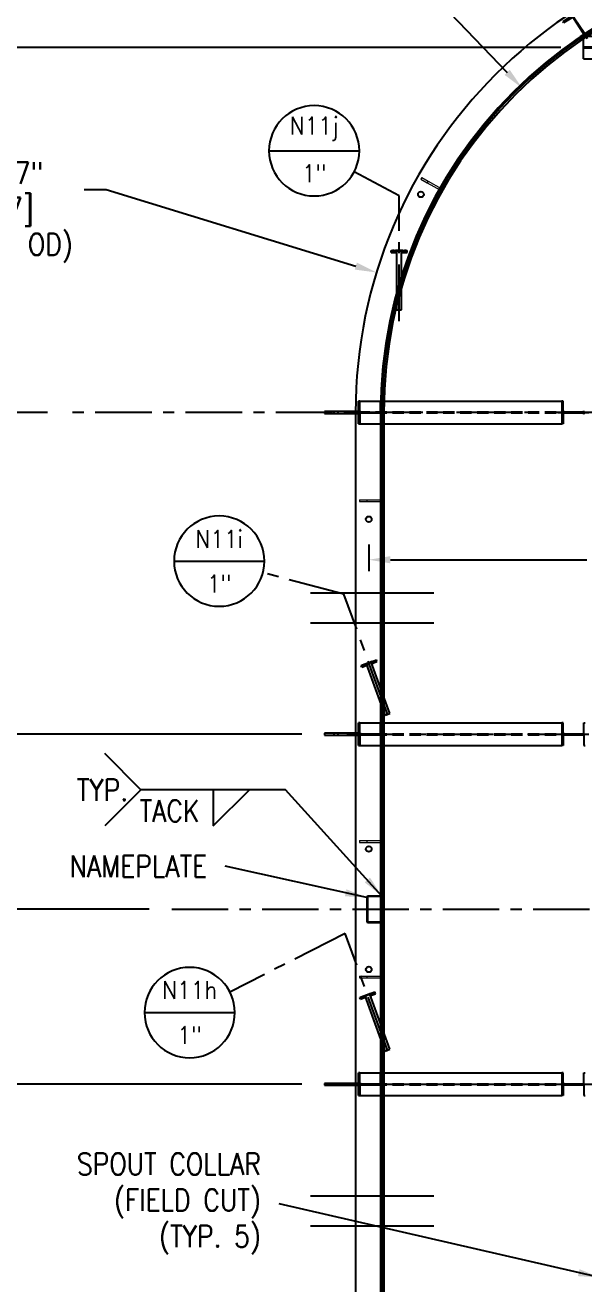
# Model space of a CAD drawing. Extents: x -1889 to 1550, y -1971 to 1122.
# Drawn here: x 158.1 to 306.5, y 437.8 to 772.2 of the extents above; entities that cross this region are included whole.
import ezdxf
from ezdxf.enums import TextEntityAlignment as Align

# ---------------------------------------------------------------- set-up
doc = ezdxf.new("R2010")
doc.units = 0
doc.header["$LTSCALE"] = 12
doc.header["$MEASUREMENT"] = 0
doc.header["$PDMODE"] = 33
doc.header["$PDSIZE"] = -0.5
doc.linetypes.add('CENTER', pattern=[2, 1.25, -0.25, 0.25, -0.25])
doc.linetypes.add('HIDDEN', pattern=[0.375, 0.25, -0.125])
doc.layers.get('0').update_dxf_attribs({"linetype": 'CONTINUOUS'})
doc.layers.get('Defpoints').update_dxf_attribs({"linetype": 'CONTINUOUS'})
for name, color, linetype in [('1 PIPE', 7, 'CONTINUOUS'), ('1-150-RFSO', 14, 'CONTINUOUS'), ('6X20', 3, 'CONTINUOUS'), ('CENTER', 6, 'CENTER'), ('COVER', 3, 'CONTINUOUS'), ('DIM', 1, 'CONTINUOUS'), ('NAMEPLATE', 1, 'CONTINUOUS'), ('ROOF', 140, 'CONTINUOUS'), ('SHELL', 40, 'CONTINUOUS'), ('TEXT', 4, 'CONTINUOUS')]:
    doc.layers.add(name, color=color, linetype=linetype)
doc.layers.add('AM_7', color=142, linetype='CENTER', lineweight=25)
doc.layers.add('Equipment-AM_0', color=7, linetype='CONTINUOUS', lineweight=50)
doc.styles.add('ROMANS', font='ROMANS.shx', dxfattribs={"width": 0.85, "height": 5.76})
doc.styles.get("Standard").update_dxf_attribs({"font": 'sanss___.ttf'})
doc.dimstyles.get("Standard").update_dxf_attribs({"dimtxt": 0.18, "dimasz": 0.18, "dimexe": 0.18, "dimexo": 0.0625, "dimgap": 0.09, "dimtad": 0, "dimtih": 1, "dimtoh": 1, "dimdec": 4, "dimzin": 0, "dimdsep": 46, "dimtxsty": 'Standard', "dimcen": 0.09, "dimadec": 0, "dimazin": 0, "dimtfac": 1, "dimtdec": 4, "dimtofl": 0, "dimtmove": 0, "dimatfit": 3, "dimfxl": 1, "dimtolj": 1, "dimtzin": 0, "dimarcsym": 0})

# ---------------------------------------------------------------- blocks, each defined once
blk = doc.blocks.new('A$C1b871768')
at = {"layer": '6X20'}
for p, q in [((-5.88, 3), (-6.25, 3)), ((-6.25, 3), (-6.25, -3)), ((-5.88, 0.44), (-5.88, 3)), ((-5.5, 0.12), (-0.75, 0.12)), ((-0.38, 3), (0, 3)), ((-0.38, 0.44), (-0.38, 3)), ((0, 3), (0, -3)), ((-5.88, -3), (-6.25, -3)), ((-5.88, -0.44), (-5.88, -3)), ((-5.5, -0.12), (-0.75, -0.12)), ((-0.38, -0.44), (-0.38, -3)), ((-0.38, -3), (0, -3))]:
    blk.add_line(p, q, dxfattribs=at)
for points in [[(-5.5, 0.12, -0.083285), (-5.65, 0.15, -0.09084), (-5.77, 0.22, -0.104065), (-5.85, 0.32, -0.115836), (-5.88, 0.44, -0.115836)], [(-0.75, 0.12, 0.083285), (-0.6, 0.15, 0.09084), (-0.48, 0.22, 0.104065), (-0.4, 0.32, 0.115836), (-0.38, 0.44, 0.115836)], [(-5.5, -0.12, 0.083285), (-5.65, -0.15, 0.09084), (-5.77, -0.22, 0.104065), (-5.85, -0.32, 0.115836), (-5.88, -0.44, 0.115836)], [(-0.75, -0.12, -0.083285), (-0.6, -0.15, -0.09084), (-0.48, -0.22, -0.104065), (-0.4, -0.32, -0.115836), (-0.38, -0.44, -0.115836)]]:
    blk.add_lwpolyline(points, format="xyb", dxfattribs=at)
at = {"layer": 'CENTER'}
blk.add_line((-7.24, 0), (0.99, 0), dxfattribs=at)
blk = doc.blocks.new('A$C85d14db1')
at = {"layer": 'Equipment-AM_0', "lineweight": 18}
for p, q in [((-109.44, 194.44), (-109.69, 194)), ((-109.69, 194), (-107.95, 193.01)), ((-109.44, 194.44), (-107.71, 193.45)), ((-107.71, 193.45), (-107.95, 193.01)), ((-107.95, 193.01), (-104.48, 191.03)), ((-107.71, 193.45), (-104.23, 191.47)), ((-104.35, 191.25), (-104.48, 191.03)), ((-126, 108.82), (-126, 108.32)), ((-126, 108.82), (-124, 108.82)), ((-126, 108.32), (-124, 108.32)), ((-124, 108.82), (-124, 108.32)), ((-124, 108.82), (-120, 108.82)), ((-124, 108.32), (-120, 108.32)), ((-126, 18.25), (-126, 17.75)), ((-126, 18.25), (-124, 18.25)), ((-126, 17.75), (-124, 17.75)), ((-124, 18.25), (-124, 17.75)), ((-124, 18.25), (-120, 18.25)), ((-124, 17.75), (-120, 17.75)), ((-126, -17.75), (-126, -18.25)), ((-126, -17.75), (-124, -17.75)), ((-126, -18.25), (-124, -18.25)), ((-124, -17.75), (-124, -18.25)), ((-124, -17.75), (-120, -17.75)), ((-124, -18.25), (-120, -18.25))]:
    blk.add_line(p, q, dxfattribs=at)
blk = doc.blocks.new('Nozzle Callout')
blk.add_line((0.25, 0), (-0.25, 0))
blk.add_circle((0, 0), 0.25)
at = {"style": 'ROMANS', "width": 0.9}
for tag, p in [('NZ-ID', (0, 0.125)), ('NZ-SZ', (0, -0.125))]:
    blk.add_attdef(tag, text='', height=0.0975, dxfattribs=at).set_placement(p, align=Align.MIDDLE)
blk = doc.blocks.new('*D183')
at = {"layer": 'Defpoints', "color": 0, "transparency": 16777216}
for p in [(372.86, 796.33), (-4.78, 278.33), (372.86, 278.33)]:
    blk.add_point(p, dxfattribs=at)
at = {"layer": 'DIM', "color": 0, "lineweight": -2, "transparency": 16777216}
for p, q in [((366.86, 796.33), (-7.78, 796.33)), ((-4.78, 790.57), (-4.78, 582.84)), ((-4.78, 284.09), (-4.78, 552.67)), ((366.86, 278.33), (-7.78, 278.33))]:
    blk.add_line(p, q, dxfattribs=at)
at = {"layer": 'DIM', "color": 0, "transparency": 16777216}
for points in [[(-5.74, 790.57), (-3.82, 790.57), (-4.78, 796.33)], [(-5.74, 284.09), (-3.82, 284.09), (-4.78, 278.33)]]:
    blk.add_solid(points, dxfattribs=at)
at = {"layer": 'DIM', "color": 0, "transparency": 16777216, "char_height": 5.76, "attachment_point": 5, "style": 'ROMANS'}
for s, insert in [('\\A1;43\'-2"', (-4.78, 572.15)), ('\\A1;[518]\\P(BOTTOM)', (-4.78, 557.06))]:
    blk.add_mtext(s, dxfattribs=dict(at, insert=insert))
blk = doc.blocks.new('*D184')
at = {"layer": 'Defpoints', "color": 0, "transparency": 16777216}
for p in [(372.86, 788.83), (27.27, 285.83), (372.86, 285.83)]:
    blk.add_point(p, dxfattribs=at)
at = {"layer": 'DIM', "color": 0, "lineweight": -2, "transparency": 16777216}
for p, q in [((366.86, 788.83), (24.27, 788.83)), ((27.27, 783.07), (27.27, 515.14)), ((27.27, 291.59), (27.27, 484.96)), ((366.86, 285.83), (24.27, 285.83))]:
    blk.add_line(p, q, dxfattribs=at)
at = {"layer": 'DIM', "color": 0, "transparency": 16777216}
for points in [[(26.31, 783.07), (28.23, 783.07), (27.27, 788.83)], [(26.31, 291.59), (28.23, 291.59), (27.27, 285.83)]]:
    blk.add_solid(points, dxfattribs=at)
at = {"layer": 'DIM', "color": 0, "transparency": 16777216, "char_height": 5.76, "attachment_point": 5, "style": 'ROMANS'}
for s, insert in [('\\A1;41\'-11"', (27.27, 504.44)), ('\\A1;[503]\\P(SHELL INSIDE)', (27.27, 489.35))]:
    blk.add_mtext(s, dxfattribs=dict(at, insert=insert))
blk = doc.blocks.new('*D186')
at = {"layer": 'Defpoints', "color": 0, "transparency": 16777216}
for p in [(197.03, 537.33), (123.07, 490.83), (237.61, 490.83)]:
    blk.add_point(p, dxfattribs=at)
at = {"layer": 'DIM', "color": 0, "lineweight": -2, "transparency": 16777216}
for p, q in [((191.03, 537.33), (120.07, 537.33)), ((123.07, 531.57), (123.07, 527.11)), ((123.07, 496.59), (123.07, 501.05)), ((231.61, 490.83), (120.07, 490.83))]:
    blk.add_line(p, q, dxfattribs=at)
at = {"layer": 'DIM', "color": 0, "transparency": 16777216}
for points in [[(122.11, 531.57), (124.03, 531.57), (123.07, 537.33)], [(122.11, 496.59), (124.03, 496.59), (123.07, 490.83)]]:
    blk.add_solid(points, dxfattribs=at)
at = {"layer": 'DIM', "color": 0, "transparency": 16777216, "char_height": 5.76, "attachment_point": 5, "style": 'ROMANS'}
for s, insert in [('\\A1;3\'-10{\\H1x;\\S1/2;}"', (123.07, 521.76)), ('\\A1;[46 1/2]', (123.07, 508.73))]:
    blk.add_mtext(s, dxfattribs=dict(at, insert=insert))
blk = doc.blocks.new('*D187')
at = {"layer": 'Defpoints', "color": 0, "transparency": 16777216}
for p in [(123.07, 583.83), (237.61, 583.83), (197.03, 537.33)]:
    blk.add_point(p, dxfattribs=at)
at = {"layer": 'DIM', "color": 0, "lineweight": -2, "transparency": 16777216}
for p, q in [((231.61, 583.83), (120.07, 583.83)), ((123.07, 578.07), (123.07, 573.61)), ((123.07, 543.09), (123.07, 547.55)), ((191.03, 537.33), (120.07, 537.33))]:
    blk.add_line(p, q, dxfattribs=at)
at = {"layer": 'DIM', "color": 0, "transparency": 16777216}
for points in [[(122.11, 578.07), (124.03, 578.07), (123.07, 583.83)], [(122.11, 543.09), (124.03, 543.09), (123.07, 537.33)]]:
    blk.add_solid(points, dxfattribs=at)
at = {"layer": 'DIM', "color": 0, "transparency": 16777216, "char_height": 5.76, "attachment_point": 5, "style": 'ROMANS'}
for s, insert in [('\\A1;3\'-10{\\H1x;\\S1/2;}"', (123.07, 568.26)), ('\\A1;[46 1/2]', (123.07, 555.23))]:
    blk.add_mtext(s, dxfattribs=dict(at, insert=insert))
blk = doc.blocks.new('*D188')
at = {"layer": 'Defpoints', "color": 0, "transparency": 16777216}
for p in [(92.77, 669.33), (170.01, 669.33), (197.03, 537.33)]:
    blk.add_point(p, dxfattribs=at)
at = {"layer": 'DIM', "color": 0, "lineweight": -2, "transparency": 16777216}
for p, q in [((164.01, 669.33), (89.77, 669.33)), ((92.77, 663.57), (92.77, 613.07)), ((92.77, 543.09), (92.77, 593.6)), ((191.03, 537.33), (89.77, 537.33))]:
    blk.add_line(p, q, dxfattribs=at)
at = {"layer": 'DIM', "color": 0, "transparency": 16777216}
for points in [[(91.81, 663.57), (93.73, 663.57), (92.77, 669.33)], [(91.81, 543.09), (93.73, 543.09), (92.77, 537.33)]]:
    blk.add_solid(points, dxfattribs=at)
at = {"layer": 'DIM', "color": 0, "transparency": 16777216, "char_height": 5.76, "attachment_point": 5, "style": 'ROMANS'}
for s, insert in [('\\A1;11\'-0"', (92.77, 607.72)), ('\\A1;[132]', (92.77, 597.98))]:
    blk.add_mtext(s, dxfattribs=dict(at, insert=insert))
blk = doc.blocks.new('*D189')
at = {"layer": 'Defpoints', "color": 0, "transparency": 16777216}
for p in [(197.03, 537.33), (92.77, 405.33), (170.01, 405.33)]:
    blk.add_point(p, dxfattribs=at)
at = {"layer": 'DIM', "color": 0, "lineweight": -2, "transparency": 16777216}
for p, q in [((191.03, 537.33), (89.77, 537.33)), ((92.77, 531.57), (92.77, 481.07)), ((92.77, 411.09), (92.77, 461.6)), ((164.01, 405.33), (89.77, 405.33))]:
    blk.add_line(p, q, dxfattribs=at)
at = {"layer": 'DIM', "color": 0, "transparency": 16777216}
for points in [[(91.81, 531.57), (93.73, 531.57), (92.77, 537.33)], [(91.81, 411.09), (93.73, 411.09), (92.77, 405.33)]]:
    blk.add_solid(points, dxfattribs=at)
at = {"layer": 'DIM', "color": 0, "transparency": 16777216, "char_height": 5.76, "attachment_point": 5, "style": 'ROMANS'}
for s, insert in [('\\A1;11\'-0"', (92.77, 475.72)), ('\\A1;[132]', (92.77, 465.98))]:
    blk.add_mtext(s, dxfattribs=dict(at, insert=insert))
blk = doc.blocks.new('*D190')
at = {"layer": 'Defpoints', "color": 0, "transparency": 16777216}
for p in [(65.21, 766.33), (306.36, 766.33), (197.03, 537.33)]:
    blk.add_point(p, dxfattribs=at)
at = {"layer": 'DIM', "color": 0, "lineweight": -2, "transparency": 16777216}
for p, q in [((300.36, 766.33), (62.21, 766.33)), ((65.21, 760.57), (65.21, 661.57)), ((65.21, 543.09), (65.21, 642.1)), ((191.03, 537.33), (62.21, 537.33))]:
    blk.add_line(p, q, dxfattribs=at)
at = {"layer": 'DIM', "color": 0, "transparency": 16777216}
for points in [[(64.25, 760.57), (66.17, 760.57), (65.21, 766.33)], [(64.25, 543.09), (66.17, 543.09), (65.21, 537.33)]]:
    blk.add_solid(points, dxfattribs=at)
at = {"layer": 'DIM', "color": 0, "transparency": 16777216, "char_height": 5.76, "attachment_point": 5, "style": 'ROMANS'}
for s, insert in [('\\A1;19\'-1"', (65.21, 656.22)), ('\\A1;[229]', (65.21, 646.48))]:
    blk.add_mtext(s, dxfattribs=dict(at, insert=insert))
blk = doc.blocks.new('*D191')
at = {"layer": 'Defpoints', "color": 0, "transparency": 16777216}
for p in [(197.03, 537.33), (65.21, 308.33), (306.36, 308.33)]:
    blk.add_point(p, dxfattribs=at)
at = {"layer": 'DIM', "color": 0, "lineweight": -2, "transparency": 16777216}
for p, q in [((191.03, 537.33), (62.21, 537.33)), ((65.21, 531.57), (65.21, 432.57)), ((65.21, 314.09), (65.21, 413.1)), ((300.36, 308.33), (62.21, 308.33))]:
    blk.add_line(p, q, dxfattribs=at)
at = {"layer": 'DIM', "color": 0, "transparency": 16777216}
for points in [[(64.25, 531.57), (66.17, 531.57), (65.21, 537.33)], [(64.25, 314.09), (66.17, 314.09), (65.21, 308.33)]]:
    blk.add_solid(points, dxfattribs=at)
at = {"layer": 'DIM', "color": 0, "transparency": 16777216, "char_height": 5.76, "attachment_point": 5, "style": 'ROMANS'}
for s, insert in [('\\A1;19\'-1"', (65.21, 427.22)), ('\\A1;[229]', (65.21, 417.48))]:
    blk.add_mtext(s, dxfattribs=dict(at, insert=insert))
blk = doc.blocks.new('*D196')
at = {"layer": 'Defpoints', "color": 0, "transparency": 16777216}
for p in [(290.1, 755.54), (372.86, 669.33)]:
    blk.add_point(p, dxfattribs=at)
at = {"layer": 'DIM', "color": 0, "lineweight": -2, "transparency": 16777216}
for p, q in [((228.86, 813.34), (234.62, 813.34)), ((234.62, 813.34), (286.11, 759.7))]:
    blk.add_line(p, q, dxfattribs=at)
at = {"layer": 'DIM', "color": 0, "transparency": 16777216}
blk.add_solid([(286.81, 760.36), (285.42, 759.03), (290.1, 755.54)], dxfattribs=at)
at = {"layer": 'DIM', "color": 0, "transparency": 16777216, "char_height": 5.76, "attachment_point": 5, "style": 'ROMANS'}
for s, insert in [('\\A1;IR9\'-11{\\H1x;\\S1/2;}"', (206.57, 821.02)), ('\\A1;[R119 1/2]', (206.57, 807.99))]:
    blk.add_mtext(s, dxfattribs=dict(at, insert=insert))
blk = doc.blocks.new('*D197')
at = {"layer": 'Defpoints', "color": 0, "transparency": 16777216}
for p in [(251.42, 706.52), (372.86, 669.33)]:
    blk.add_point(p, dxfattribs=at)
at = {"layer": 'DIM', "color": 0, "lineweight": -2, "transparency": 16777216}
for p, q in [((173.8, 728.53), (179.56, 728.53)), ((179.56, 728.53), (245.92, 708.21))]:
    blk.add_line(p, q, dxfattribs=at)
at = {"layer": 'DIM', "color": 0, "transparency": 16777216}
blk.add_solid([(246.2, 709.13), (245.64, 707.29), (251.42, 706.52)], dxfattribs=at)
at = {"layer": 'DIM', "color": 0, "transparency": 16777216, "char_height": 5.76, "attachment_point": 5, "style": 'ROMANS'}
for s, insert in [('\\A1;R10\'-7"', (148.95, 732.92)), ('\\A1;[R127]\\P(BOTTOM OD)', (148.95, 717.83))]:
    blk.add_mtext(s, dxfattribs=dict(at, insert=insert))
blk = doc.blocks.new('*D198')
at = {"layer": 'Defpoints', "color": 0, "transparency": 16777216}
for p in [(372.86, 669.33), (249.36, 640.21), (249.36, 630.2)]:
    blk.add_point(p, dxfattribs=at)
at = {"layer": 'DIM', "color": 0, "lineweight": -2, "transparency": 16777216}
for p, q in [((372.86, 663.33), (372.86, 627.2)), ((249.36, 634.21), (249.36, 627.2)), ((255.12, 630.2), (307.29, 630.2)), ((367.1, 630.2), (352.8, 630.2))]:
    blk.add_line(p, q, dxfattribs=at)
at = {"layer": 'DIM', "color": 0, "transparency": 16777216}
for points in [[(255.12, 631.16), (255.12, 629.24), (249.36, 630.2)], [(367.1, 631.16), (367.1, 629.24), (372.86, 630.2)]]:
    blk.add_solid(points, dxfattribs=at)
at = {"layer": 'DIM', "color": 0, "transparency": 16777216, "insert": (330.04, 630.2), "char_height": 5.76, "attachment_point": 5, "style": 'ROMANS'}
blk.add_mtext('\\A1;10\'-3{\\H1x;\\S1/2;}"\\P [123 1/2]\\P(TYP.)', dxfattribs=at)
blk = doc.blocks.new('*D200')
at = {"layer": 'Defpoints', "color": 0, "transparency": 16777216}
for p in [(556.98, 702.64, -0.01), (170.01, 669.33), (575.7, 669.33), (434.32, 662.25, -0.01), (405.68, 658.54)]:
    blk.add_point(p, dxfattribs=at)
at = {"layer": 'DIM', "color": 0, "lineweight": -2, "transparency": 16777216}
blk.add_line((428.62, 660.38), (404.26, 652.36), dxfattribs=at)
for start, end in [(167.1226, 173.5613), (204.663, 211.1017)]:
    blk.add_arc((455.82, 669.33), 51.28, start, end, dxfattribs=at)
at = {"layer": 'DIM', "color": 0, "transparency": 16777216}
for points in [[(405.81, 675.03), (403.9, 675.14), (404.53, 669.33)], [(408.32, 647.58), (410.1, 648.28), (407.11, 653.29)]]:
    blk.add_solid(points, dxfattribs=at)
at = {"layer": 'DIM', "color": 0, "transparency": 16777216, "insert": (405.03, 662.18), "char_height": 5.76, "attachment_point": 5, "style": 'ROMANS'}
blk.add_mtext('\\A1;18°', dxfattribs=at)
blk = doc.blocks.new('A$C9004e70c')
at = {"layer": 'Defpoints'}
for p, q in [((138.96, 87.1), (106.2, 87.1)), ((-138.96, 84.11), (-106.2, 84.11)), ((138.96, 79.1), (106.2, 79.1)), ((-138.96, 76.11), (-106.2, 76.11)), ((-138.96, -76.1), (-106.2, -76.1)), ((138.96, -82.1), (106.2, -82.1)), ((-138.96, -84.1), (-106.2, -84.1)), ((138.96, -86.1), (106.2, -86.1))]:
    blk.add_line(p, q, dxfattribs=at)

msp = doc.modelspace()

# ---------------------------------------------------------------- linework, layer by layer
at = {"layer": '1 PIPE'}
for p, q in [((256.77991, 696.60243), (256.77991, 712.2939)), ((256.77991, 712.2939), (258.09491, 712.2939)), ((258.09491, 696.60243), (258.09491, 712.2939)), ((256.77991, 696.60243), (258.09491, 696.60243)), ((248.7765, 602.57864), (250.0122, 603.02839)), ((253.74208, 588.93583), (248.7765, 602.57864)), ((254.97777, 589.38559), (250.0122, 603.02839)), ((253.74208, 588.93583), (254.97777, 589.38559)), ((248.39374, 514.36525), (249.62944, 514.81501)), ((253.74208, 499.67081), (248.39374, 514.36525)), ((254.97777, 500.12057), (249.62944, 514.81501)), ((253.74208, 499.67081), (254.97777, 500.12057))]:
    msp.add_line(p, q, dxfattribs=at)
at = {"layer": '1-150-RFSO'}
for p, q in [((255.31241, 712.3564), (256.43741, 712.3564)), ((255.31241, 711.8564), (255.31241, 712.3564)), ((255.56241, 712.3564), (255.56241, 711.8564)), ((256.18741, 712.3564), (256.18741, 711.8564)), ((256.43741, 712.4189), (258.43741, 712.4189)), ((256.43741, 712.3564), (256.43741, 712.4189)), ((256.75741, 712.4189), (256.75741, 711.7939)), ((258.11741, 712.4189), (258.11741, 711.7939)), ((258.43741, 712.3564), (258.43741, 712.4189)), ((258.43741, 712.3564), (259.56241, 712.3564)), ((258.68741, 712.3564), (258.68741, 711.8564)), ((259.31241, 712.3564), (259.31241, 711.8564)), ((259.56241, 711.8564), (259.56241, 712.3564)), ((255.31241, 711.8564), (256.46866, 711.8564)), ((256.46866, 711.7939), (256.46866, 711.8564)), ((256.46866, 711.7939), (256.77991, 711.7939)), ((258.09491, 711.7939), (258.40616, 711.7939)), ((258.40616, 711.7939), (258.40616, 711.8564)), ((258.40616, 711.8564), (259.56241, 711.8564)), ((247.37613, 602.13545), (248.43328, 602.52022)), ((247.54714, 601.66561), (247.37613, 602.13545)), ((247.54714, 601.66561), (248.63366, 602.06107)), ((247.61105, 602.22096), (247.78206, 601.75111)), ((248.19836, 602.43472), (248.36937, 601.96487)), ((248.41191, 602.57896), (250.29129, 603.263)), ((248.43328, 602.52022), (248.41191, 602.57896)), ((248.65503, 602.00234), (248.63366, 602.06107)), ((248.65503, 602.00234), (248.94751, 602.10879)), ((248.71261, 602.6884), (248.92637, 602.10109)), ((249.99059, 603.15355), (250.20435, 602.56624)), ((250.18321, 602.55855), (250.47569, 602.665)), ((250.31267, 603.20427), (250.29129, 603.263)), ((250.31267, 603.20427), (251.36982, 603.58904)), ((250.45431, 602.72373), (251.54083, 603.11919)), ((250.47569, 602.665), (250.45431, 602.72373)), ((250.54759, 603.28977), (250.7186, 602.81992)), ((251.1349, 603.50353), (251.30591, 603.03369)), ((251.54083, 603.11919), (251.36982, 603.58904)), ((248.02914, 514.36557), (249.90853, 515.04961)), ((249.9299, 514.99088), (249.90853, 515.04961)), ((249.9299, 514.99088), (250.98706, 515.37565)), ((250.16483, 515.07639), (250.33584, 514.60654)), ((250.75214, 515.29015), (250.92315, 514.8203)), ((251.15807, 514.90581), (250.98706, 515.37565)), ((246.99336, 513.92207), (248.05052, 514.30684)), ((247.16437, 513.45222), (246.99336, 513.92207)), ((247.16437, 513.45222), (248.25089, 513.84768)), ((247.22829, 514.00757), (247.3993, 513.53773)), ((247.8156, 514.22134), (247.98661, 513.75149)), ((248.05052, 514.30684), (248.02914, 514.36557)), ((248.27227, 513.78895), (248.25089, 513.84768)), ((248.27227, 513.78895), (248.56475, 513.89541)), ((248.32984, 514.47502), (248.54361, 513.88771)), ((249.60783, 514.94017), (249.82159, 514.35286)), ((249.80045, 514.34516), (250.09293, 514.45162)), ((250.07155, 514.51035), (251.15807, 514.90581)), ((250.09293, 514.45162), (250.07155, 514.51035))]:
    msp.add_line(p, q, dxfattribs=at)
at = {"layer": '6X20'}
for p, q in [((306.35731, 769.33221), (443.50432, 769.33221)), ((306.35731, 763.33221), (443.50432, 763.33221)), ((246.65731, 672.33221), (300.60731, 672.33221)), ((246.65731, 666.33221), (246.65731, 672.33221)), ((300.98231, 672.33221), (300.60731, 672.33221)), ((300.60731, 672.33221), (300.60731, 666.33221)), ((300.98231, 669.76971), (300.98231, 672.33221)), ((300.98231, 668.89471), (300.98231, 666.33221)), ((301.35731, 669.45721), (306.10731, 669.45721)), ((301.35731, 669.20721), (306.10731, 669.20721)), ((246.65731, 666.33221), (300.60731, 666.33221)), ((300.98231, 666.33221), (300.60731, 666.33221)), ((246.65731, 586.83221), (300.60731, 586.83221)), ((246.65731, 580.83221), (246.65731, 586.83221)), ((300.98231, 586.83221), (300.60731, 586.83221)), ((300.60731, 586.83221), (300.60731, 580.83221)), ((300.98231, 584.26971), (300.98231, 586.83221)), ((306.48231, 586.83221), (306.85731, 586.83221)), ((306.48231, 584.26971), (306.48231, 586.83221)), ((300.98231, 583.39471), (300.98231, 580.83221)), ((301.35731, 583.95721), (306.10731, 583.95721)), ((301.35731, 583.70721), (306.10731, 583.70721)), ((306.48231, 583.39471), (306.48231, 580.83221)), ((246.65731, 580.83221), (300.60731, 580.83221)), ((300.98231, 580.83221), (300.60731, 580.83221)), ((306.48231, 580.83221), (306.85731, 580.83221)), ((246.65731, 493.83221), (300.60731, 493.83221)), ((246.65731, 487.83221), (246.65731, 493.83221)), ((246.65731, 487.83221), (246.65731, 493.83221)), ((300.98231, 493.83221), (300.60731, 493.83221)), ((300.60731, 493.83221), (300.60731, 487.83221)), ((300.98231, 491.26971), (300.98231, 493.83221)), ((306.48231, 493.83221), (306.85731, 493.83221)), ((306.48231, 491.26971), (306.48231, 493.83221)), ((300.98231, 490.39471), (300.98231, 487.83221)), ((301.35731, 490.95721), (306.10731, 490.95721)), ((301.35731, 490.70721), (306.10731, 490.70721)), ((306.48231, 490.39471), (306.48231, 487.83221)), ((246.65731, 487.83221), (300.60731, 487.83221)), ((300.98231, 487.83221), (300.60731, 487.83221)), ((306.48231, 487.83221), (306.85731, 487.83221))]:
    msp.add_line(p, q, dxfattribs=at)
at = {"layer": '6X20', "linetype": 'HIDDEN'}
for p, q in [((306.35731, 766.45721), (443.50432, 766.45721)), ((306.35731, 766.20721), (443.50432, 766.20721)), ((246.65731, 669.45721), (300.60731, 669.45721)), ((246.65731, 669.20721), (300.60731, 669.20721)), ((246.65731, 583.95721), (300.60731, 583.95721)), ((246.65731, 583.70721), (300.60731, 583.70721)), ((246.65731, 490.95721), (300.60731, 490.95721)), ((246.65731, 490.70721), (300.60731, 490.70721))]:
    msp.add_line(p, q, dxfattribs=at)
at = {"layer": '6X20'}
for points in [[(301.35731, 669.45721, -0.083284913), (301.21087, 669.48177, -0.090840062), (301.09214, 669.54874, -0.104065287), (301.00969, 669.65309, -0.115836433), (300.98231, 669.76971, -0.115836433)], [(301.35731, 669.20721, 0.083284913), (301.21087, 669.18265, 0.090840062), (301.09214, 669.11568, 0.104065287), (301.00969, 669.01132, 0.115836433), (300.98231, 668.89471, 0.115836433)], [(306.10731, 669.45721, 0.083284913), (306.25374, 669.48177, 0.090840062), (306.37247, 669.54874, 0.104065287), (306.45492, 669.65309, 0.115836433), (306.48231, 669.76971, 0.115836433)], [(306.10731, 669.20721, -0.083284913), (306.25374, 669.18265, -0.090840062), (306.37247, 669.11568, -0.104065287), (306.45492, 669.01132, -0.115836433), (306.48231, 668.89471, -0.115836433)], [(301.35731, 583.95721, -0.083284913), (301.21087, 583.98177, -0.090840062), (301.09214, 584.04874, -0.104065287), (301.00969, 584.15309, -0.115836433), (300.98231, 584.26971, -0.115836433)], [(301.35731, 583.70721, 0.083284913), (301.21087, 583.68265, 0.090840062), (301.09214, 583.61568, 0.104065287), (301.00969, 583.51132, 0.115836433), (300.98231, 583.39471, 0.115836433)], [(306.10731, 583.95721, 0.083284913), (306.25374, 583.98177, 0.090840062), (306.37247, 584.04874, 0.104065287), (306.45492, 584.15309, 0.115836433), (306.48231, 584.26971, 0.115836433)], [(306.10731, 583.70721, -0.083284913), (306.25374, 583.68265, -0.090840062), (306.37247, 583.61568, -0.104065287), (306.45492, 583.51132, -0.115836433), (306.48231, 583.39471, -0.115836433)], [(301.35731, 490.95721, -0.083284913), (301.21087, 490.98177, -0.090840062), (301.09214, 491.04874, -0.104065287), (301.00969, 491.15309, -0.115836433), (300.98231, 491.26971, -0.115836433)], [(301.35731, 490.70721, 0.083284913), (301.21087, 490.68265, 0.090840062), (301.09214, 490.61568, 0.104065287), (301.00969, 490.51132, 0.115836433), (300.98231, 490.39471, 0.115836433)], [(306.10731, 490.95721, 0.083284913), (306.25374, 490.98177, 0.090840062), (306.37247, 491.04874, 0.104065287), (306.45492, 491.15309, 0.115836433), (306.48231, 491.26971, 0.115836433)], [(306.10731, 490.70721, -0.083284913), (306.25374, 490.68265, -0.090840062), (306.37247, 490.61568, -0.104065287), (306.45492, 490.51132, -0.115836433), (306.48231, 490.39471, -0.115836433)]]:
    msp.add_lwpolyline(points, format="xyb", dxfattribs=at)
at = {"layer": 'AM_7'}
for p, q in [((243.48916, 583.83221), (500.05731, 583.83221)), ((243.48916, 490.83221), (348.85731, 490.83221)), ((243.48916, 490.83221), (500.05731, 490.83221)), ((253.35731, 490.83221), (500.05731, 490.83221))]:
    msp.add_line(p, q, dxfattribs=at)
at = {"layer": 'CENTER'}
for p, q in [((257.43741, 726.91629), (245.46268, 733.24223)), ((257.43741, 693.61974), (257.43741, 726.91629)), ((255.87491, 712.6044), (255.87491, 711.60839)), ((258.99991, 712.6044), (258.99991, 711.60839)), ((575.70136, 669.33221), (170.01325, 669.33221)), ((299.61792, 669.33221), (307.84669, 669.33221)), ((242.74814, 621.06383), (221.23218, 626.75684)), ((254.35993, 589.16071), (242.74814, 621.06383)), ((247.81988, 602.56089), (248.16054, 601.62494)), ((250.75642, 603.6297), (251.09708, 602.69376)), ((299.61792, 583.83221), (307.84669, 583.83221)), ((197.03086, 537.33221), (548.68375, 537.33221)), ((243.06625, 530.9248), (212.48131, 515.33247)), ((254.35993, 499.89569), (243.06625, 530.9248)), ((250.37366, 515.41632), (250.71431, 514.48037)), ((247.43712, 514.3475), (247.77777, 513.41156)), ((299.61792, 490.83221), (307.84669, 490.83221))]:
    msp.add_line(p, q, dxfattribs=at)
at = {"layer": 'COVER'}
for p, q in [((306.35731, 763.33221), (306.35731, 769.33221)), ((246.60731, 669.58221), (237.60731, 669.58221)), ((237.60731, 669.58221), (237.60731, 669.08221)), ((237.60731, 669.08221), (246.60731, 669.08221)), ((240.04481, 669.58221), (240.04481, 669.08221)), ((241.16981, 669.58221), (241.16981, 669.08221)), ((246.60731, 669.08221), (246.60731, 669.58221)), ((246.60731, 584.08221), (237.60731, 584.08221)), ((237.60731, 584.08221), (237.60731, 583.58221)), ((237.60731, 583.58221), (246.60731, 583.58221)), ((240.04481, 584.08221), (240.04481, 583.58221)), ((241.16981, 584.08221), (241.16981, 583.58221)), ((246.60731, 583.58221), (246.60731, 584.08221)), ((246.60731, 491.08221), (237.60731, 491.08221)), ((237.60731, 491.08221), (237.60731, 490.58221)), ((237.60731, 490.58221), (246.60731, 490.58221)), ((240.04481, 491.08221), (240.04481, 490.58221)), ((241.16981, 491.08221), (241.16981, 490.58221)), ((246.60731, 490.58221), (246.60731, 491.08221))]:
    msp.add_line(p, q, dxfattribs=at)
at = {"layer": 'DIM'}
for p, q in [((188.85183, 569.10225), (179.25183, 578.70225)), ((188.85183, 569.10225), (179.25183, 559.50225)), ((227.25183, 569.10225), (188.85183, 569.10225)), ((208.05183, 559.50225), (217.65183, 569.10225)), ((208.05183, 569.10225), (208.05183, 559.50225))]:
    msp.add_line(p, q, dxfattribs=at)
at = {"layer": 'Equipment-AM_0', "lineweight": 18}
msp.add_line((246.65731, 666.32221), (246.65731, 672.34221), dxfattribs=at)
at = {"layer": 'NAMEPLATE'}
for p, q in [((248.85731, 540.46261), (248.85731, 534.20181)), ((248.97691, 540.46261), (248.97691, 534.20181)), ((252.85731, 540.83221), (249.22691, 540.83221)), ((252.85731, 540.71261), (249.22691, 540.71261)), ((252.85731, 540.83221), (252.85731, 540.71261)), ((249.22691, 533.95181), (252.85731, 533.95181)), ((249.22691, 533.83221), (252.85731, 533.83221)), ((252.85731, 533.95181), (252.85731, 533.83221))]:
    msp.add_line(p, q, dxfattribs=at)
for centre, radius, start, end in [((249.22691, 540.46261), 0.3696, 90, 180), ((249.22691, 540.46261), 0.25, 90, 180), ((249.22691, 534.20181), 0.3696, 180, 270), ((249.22691, 534.20181), 0.25, 180, 270)]:
    msp.add_arc(centre, radius, start, end, dxfattribs=at)
at = {"layer": 'ROOF'}
msp.add_lwpolyline([(493.23231, 669.33221, 1), (252.48231, 669.33221), (252.48231, 405.33221, 1), (493.23231, 405.33221)], format="xyb", close=True, dxfattribs=at)
at = {"layer": 'SHELL'}
msp.add_line((245.85731, 669.33221), (245.85731, 405.33221), dxfattribs=at)
for points in [[(492.85731, 669.33221, 1), (252.85731, 669.33221), (252.85731, 405.33221, 1), (492.85731, 405.33221)], [(492.35731, 669.33221, 1), (253.35731, 669.33221), (253.35731, 405.33221, 1), (492.35731, 405.33221)]]:
    msp.add_lwpolyline(points, format="xyb", close=True, dxfattribs=at)
for centre in [(263.20106, 727.26971), (249.35731, 640.95721), (249.35731, 553.33221), (249.35731, 521.33221)]:
    msp.add_circle(centre, 0.75, dxfattribs=at)
msp.add_arc((372.85731, 669.33221), 127, 0, 180, dxfattribs=at)

# ---------------------------------------------------------------- block references
at = {"layer": 'COVER'}
for name, p in [('A$C85d14db1', (372.85731, 537.33221)), ('A$C1b871768', (252.85731, 669.33221)), ('A$C1b871768', (252.85731, 583.83221)), ('A$C1b871768', (252.85731, 490.83221))]:
    msp.add_blockref(name, p, dxfattribs=at)
at = {"layer": 'COVER', "rotation": 303.3670129692318}
msp.add_blockref('A$C1b871768', (306.85731, 769.55197), dxfattribs=at)
at = {"layer": 'DIM'}
ref = msp.add_blockref('Nozzle Callout', (234.85224, 738.84745), dxfattribs=dict(at, xscale=-48, yscale=48, zscale=48))
ref.add_attrib('NZ-ID', 'N11j', dxfattribs={"layer": '0', "height": 4.68, "style": 'ROMANS', "width": 0.9}).set_placement((234.85224, 744.84745), align=Align.MIDDLE)
ref.add_attrib('NZ-SZ', '1"', dxfattribs={"layer": '0', "height": 4.68, "style": 'ROMANS', "width": 0.9}).set_placement((234.85224, 732.84745), align=Align.MIDDLE)
ref = msp.add_blockref('Nozzle Callout', (209.63139, 629.82635), dxfattribs=dict(at, xscale=-48, yscale=48, zscale=48))
ref.add_attrib('NZ-ID', 'N11i', dxfattribs={"layer": '0', "height": 4.68, "style": 'ROMANS', "width": 0.9}).set_placement((209.63139, 635.82635), align=Align.MIDDLE)
ref.add_attrib('NZ-SZ', '1"', dxfattribs={"layer": '0', "height": 4.68, "style": 'ROMANS', "width": 0.9}).set_placement((209.63139, 623.82635), align=Align.MIDDLE)
ref = msp.add_blockref('Nozzle Callout', (201.79043, 509.88221), dxfattribs=dict(at, xscale=-48, yscale=48, zscale=48))
ref.add_attrib('NZ-ID', 'N11h', dxfattribs={"layer": '0', "height": 4.68, "style": 'ROMANS', "width": 0.9}).set_placement((201.79043, 515.88221), align=Align.MIDDLE)
ref.add_attrib('NZ-SZ', '1"', dxfattribs={"layer": '0', "height": 4.68, "style": 'ROMANS', "width": 0.9}).set_placement((201.79043, 503.88221), align=Align.MIDDLE)
at = {"layer": 'TEXT'}
msp.add_blockref('A$C9004e70c', (372.85731, 537.33221), dxfattribs=at)

# ---------------------------------------------------------------- texts
at = {"layer": 'DIM', "style": 'ROMANS', "width": 0.85}
msp.add_text('TYP.', height=5.76, dxfattribs=at).set_placement((178.63879, 569.03564), align=Align.MIDDLE_CENTER)
msp.add_text('TACK', height=5.76, dxfattribs=at).set_placement((188.47873, 560.60016))
at = {"layer": 'DIM', "char_height": 5.76, "attachment_point": 6, "style": 'ROMANS'}
for s, insert in [('NAMEPLATE', (206.44535, 548.77312)), ('SPOUT COLLAR\\P(FIELD CUT)\\P(TYP. 5)', (220.73247, 459.10055))]:
    msp.add_mtext(s, dxfattribs=dict(at, insert=insert))

# ---------------------------------------------------------------- dimensions: what is measured, and where the dimension line sits
at = {"layer": 'DIM'}
for mpoint, text, picture, middle in [((290.10255, 755.54068), 'I<>', '*D196', (206.56835, 813.33778)), ((251.42431, 706.52128), '<>\\P(BOTTOM OD)', '*D197', (148.94784, 728.52832))]:
    dim = msp.add_radius_dim(center=(372.85731, 669.33221), mpoint=mpoint, text=text, dimstyle='Standard', override={"dimscale": 48, "dimtxt": 5.76, "dimasz": 0.12, "dimexe": 0.0625, "dimexo": 0.125, "dimgap": 0.02, "dimzin": 3, "dimlunit": 4, "dimpost": '\\X', "dimtxsty": 'ROMANS', "dimcen": 0}, dxfattribs=at)
    dim.commit()
    dim.dimension.update_dxf_attribs({"geometry": picture, "text_midpoint": middle, "dimtype": 164})
for base, p1, p2, text, picture, middle in [((-4.78147, 278.33221), (372.85731, 796.33221), (372.85731, 278.33221), '<>\\P(BOTTOM)', '*D183', (-4.78147, 567.75738)), ((27.27453, 285.83221), (372.85731, 788.83221), (372.85731, 285.83221), '<>\\P(SHELL INSIDE)', '*D184', (27.27453, 500.0495))]:
    dim = msp.add_linear_dim(base=base, p1=p1, p2=p2, angle=90, text=text, dimstyle='Standard', override={"dimscale": 48, "dimtxt": 5.76, "dimasz": 0.12, "dimexe": 0.0625, "dimexo": 0.125, "dimgap": 0.02, "dimzin": 3, "dimlunit": 4, "dimpost": '\\X', "dimtxsty": 'ROMANS', "dimcen": 0}, dxfattribs=at)
    dim.commit()
    dim.dimension.update_dxf_attribs({"geometry": picture, "text_midpoint": middle, "dimtype": 160})
for base, p2, picture, middle in [((65.20562, 766.33221), (306.35731, 766.33221), '*D190', (65.20562, 651.83221)), ((92.77128, 669.33221), (170.01325, 669.33221), '*D188', (92.77128, 603.33221)), ((123.07473, 583.83221), (237.60731, 583.83221), '*D187', (123.07473, 560.58221)), ((65.20562, 308.33221), (306.35731, 308.33221), '*D191', (65.20562, 422.83221)), ((92.77128, 405.33221), (170.01325, 405.33221), '*D189', (92.77128, 471.33221)), ((123.07473, 490.83221), (237.60731, 490.83221), '*D186', (123.07473, 514.08221))]:
    dim = msp.add_linear_dim(base=base, p1=(197.03086, 537.33221), p2=p2, angle=90, dimstyle='Standard', override={"dimscale": 48, "dimtxt": 5.76, "dimasz": 0.12, "dimexe": 0.0625, "dimexo": 0.125, "dimgap": 0.02, "dimzin": 3, "dimlunit": 4, "dimpost": '\\X', "dimtxsty": 'ROMANS', "dimcen": 0}, dxfattribs=at)
    dim.commit()
    dim.dimension.update_dxf_attribs({"geometry": picture, "text_midpoint": middle})
dim = msp.add_angular_dim_2l(base=(405.68157, 658.53894), line1=((434.31911, 662.25424, -0.00504), (556.97652, 702.63959, -0.00504)), line2=((575.70136, 669.33221), (170.01325, 669.33221)), dimstyle='Standard', override={"dimscale": 48, "dimtxt": 5.76, "dimasz": 0.12, "dimexe": 0.0625, "dimexo": 0.125, "dimgap": 0.1, "dimzin": 3, "dimlunit": 4, "dimpost": '\\X', "dimtxsty": 'ROMANS', "dimcen": 0}, dxfattribs=at)
dim.commit()
dim.dimension.update_dxf_attribs({"geometry": '*D200', "text_midpoint": (405.03421, 662.1792), "dimtype": 162})
dim = msp.add_linear_dim(base=(249.35731, 630.19827), p1=(372.85731, 669.33221), p2=(249.35731, 640.20721), text='<>\\P(TYP.)', dimstyle='Standard', override={"dimscale": 48, "dimtxt": 5.76, "dimasz": 0.12, "dimexe": 0.0625, "dimexo": 0.125, "dimgap": 0.02, "dimzin": 3, "dimlunit": 4, "dimpost": '\\X', "dimtxsty": 'ROMANS', "dimcen": 0}, dxfattribs=at)
dim.commit()
dim.dimension.update_dxf_attribs({"geometry": '*D198', "text_midpoint": (330.04488, 630.19827), "dimtype": 160})

# ---------------------------------------------------------------- leaders
at = {"layer": 'DIM', "annotation_type": 0, "has_hookline": 1, "hookline_direction": 1}
for points, text_width in [([(350.35756, 726.83221), (264.44129, 865.05152), (258.68129, 865.05152)], 70.64229), ([(248.85731, 540.46261), (211.24535, 548.77312)], 39.168), ([(310.73231, 439.49318), (225.53247, 459.10055)], 54.08914)]:
    msp.add_leader(points, dimstyle='Standard', override={"dimscale": 48, "dimtxt": 5.76, "dimasz": 0.12, "dimexe": 0.0625, "dimexo": 0.125, "dimgap": 0.1, "dimzin": 3, "dimlunit": 4, "dimpost": '\\X', "dimtxsty": 'ROMANS', "dimcen": 0}, dxfattribs=dict(at, text_width=text_width))
at = {"layer": 'DIM'}
msp.add_leader([(252.85731, 540.83221), (227.25183, 569.10225)], dimstyle='Standard', override={"dimscale": 48, "dimtxt": 5.76, "dimasz": 0.12, "dimexe": 0.0625, "dimexo": 0.125, "dimgap": 0.1, "dimzin": 3, "dimlunit": 4, "dimpost": '\\X', "dimtxsty": 'ROMANS', "dimcen": 0}, dxfattribs=at)

doc.saveas('drawing.dxf')
